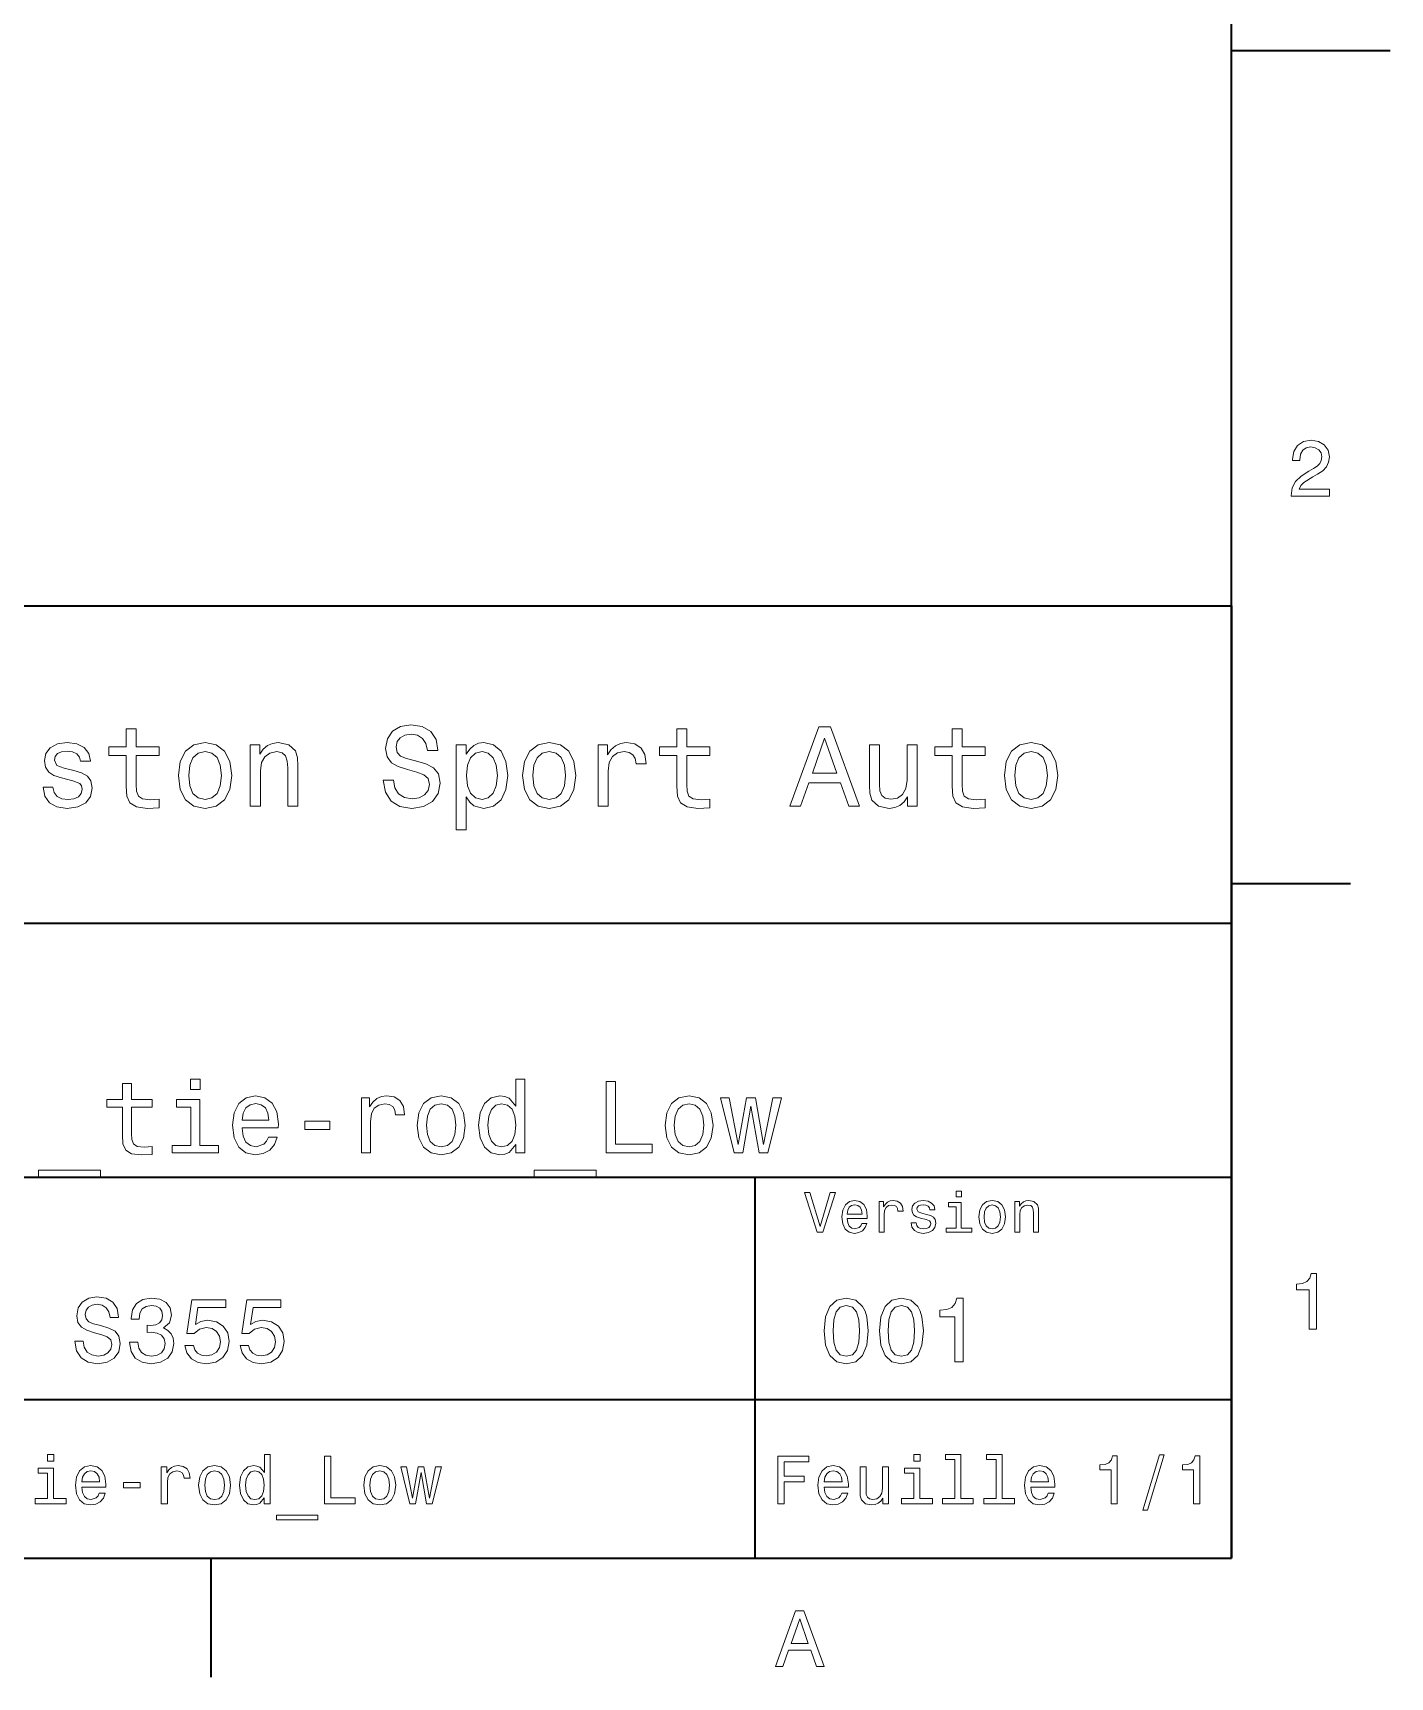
# Model space of a CAD drawing. Extents: x 0 to 297, y 0 to 210.
# Drawn here: x 211.5 to 297, y 2.5 to 106.1 of the extents above; entities that cross this region are included whole.
import ezdxf

# ---------------------------------------------------------------- set-up
doc = ezdxf.new("R2010")
doc.units = 0

msp = doc.modelspace()

# ---------------------------------------------------------------- linework, layer by layer
at = {"color": 7, "lineweight": 35}
for p, q in [((287, 10), (287, 200)), ((97, 70), (287, 70)), ((287, 70), (287, 10)), ((162, 50), (287, 50)), ((162, 34), (287, 34)), ((257, 10), (257, 34)), ((162, 20), (287, 20)), ((10, 10), (287, 10)), ((97, 10), (287, 10))]:
    msp.add_line(p, q, dxfattribs=at)
at = {"color": 7, "lineweight": 35, "ltscale": 0.25}
msp.add_line((287, 105), (297, 105), dxfattribs=at)
at = {"color": 7, "lineweight": 35, "ltscale": 0.1875}
for p, q in [((287, 52.5), (294.5, 52.5)), ((222.699997, 10), (222.699997, 2.5))]:
    msp.add_line(p, q, dxfattribs=at)
at = {"color": 7, "lineweight": 13}
for points in [[(290.76947, 76.916786), (293.175079, 76.916786), (293.175079, 77.350502), (291.273773, 77.350502), (291.3797, 77.587532), (291.561249, 77.784218), (292.121033, 78.142288), (292.418579, 78.293587), (292.751434, 78.510445), (292.988464, 78.762604), (293.124634, 79.060158), (293.175079, 79.398056), (293.089355, 79.821686), (292.852325, 80.154541), (292.489197, 80.366356), (292.020172, 80.442001), (291.536041, 80.35627), (291.167877, 80.119232), (290.930847, 79.740997), (290.850159, 79.241714), (290.850159, 79.171112), (291.309082, 79.171112), (291.309082, 79.211456), (291.354462, 79.554398), (291.490631, 79.806557), (291.707489, 79.967941), (291.994965, 80.023415), (292.287476, 79.972984), (292.504333, 79.846901), (292.645538, 79.650215), (292.695984, 79.403099), (292.660675, 79.171112), (292.56485, 78.974426), (292.403473, 78.802956), (292.181549, 78.651657), (291.884003, 78.490273), (291.389771, 78.177589), (291.041779, 77.844742), (290.835022, 77.441284), (290.76947, 76.931915)], [(217.353027, 60.579971), (217.353027, 58.64193), (217.396255, 58.015129), (217.597992, 57.582851), (218.001434, 57.330688), (218.685883, 57.244236), (219.43515, 57.280258), (219.43515, 57.827808), (218.887604, 57.78458), (218.390488, 57.842216), (218.123917, 58.022331), (218.008652, 58.324928), (217.98703, 58.75), (217.98703, 60.579971), (219.43515, 60.579971), (219.43515, 61.120316), (217.98703, 61.120316), (217.98703, 62.251438), (217.353027, 62.251438), (217.353027, 61.120316), (216.257935, 61.120316), (216.257935, 60.579971)], [(234.20462, 59.030979), (233.548996, 59.030979), (233.693085, 58.267288), (234.053314, 57.70533), (234.608078, 57.366714), (235.357361, 57.244236), (236.099426, 57.359509), (236.654175, 57.67651), (237.007202, 58.17363), (237.136902, 58.82925), (237.028824, 59.420029), (236.726227, 59.801872), (236.236313, 60.054031), (235.580704, 60.241352), (235.018738, 60.378242), (234.651306, 60.536743), (234.442368, 60.767288), (234.377533, 61.127522), (234.442368, 61.451729), (234.629684, 61.696686), (234.917877, 61.862389), (235.314133, 61.920029), (235.71759, 61.84798), (236.034592, 61.653458), (236.24353, 61.32925), (236.344391, 60.889767), (237, 60.889767), (237, 60.904179), (236.884735, 61.581409), (236.546112, 62.085732), (236.01297, 62.402737), (235.292511, 62.510807), (234.644104, 62.402737), (234.139771, 62.100143), (233.815567, 61.631844), (233.700287, 61.026657), (233.793961, 60.486309), (234.067734, 60.118874), (234.5, 59.873917), (235.09079, 59.6866), (235.674362, 59.520893), (236.113831, 59.362389), (236.380402, 59.131844), (236.47406, 58.757202), (236.387619, 58.375359), (236.164276, 58.087173), (235.825653, 57.907059), (235.386169, 57.849422), (234.896255, 57.928673), (234.521622, 58.159222), (234.283875, 58.533859)], [(252.05043, 60.579971), (252.05043, 58.64193), (252.093658, 58.015129), (252.29538, 57.582851), (252.698853, 57.330688), (253.383286, 57.244236), (254.132568, 57.280258), (254.132568, 57.827808), (253.585022, 57.78458), (253.087891, 57.842216), (252.82132, 58.022331), (252.706055, 58.324928), (252.684448, 58.75), (252.684448, 60.579971), (254.132568, 60.579971), (254.132568, 61.120316), (252.684448, 61.120316), (252.684448, 62.251438), (252.05043, 62.251438), (252.05043, 61.120316), (250.955322, 61.120316), (250.955322, 60.579971)], [(259.175781, 57.381123), (259.838623, 57.381123), (260.364563, 58.850864), (262.360229, 58.850864), (262.886169, 57.381123), (263.563416, 57.381123), (261.733429, 62.388329), (260.998566, 62.388329)], [(269.399109, 60.579971), (269.399109, 58.64193), (269.442352, 58.015129), (269.644073, 57.582851), (270.047546, 57.330688), (270.731995, 57.244236), (271.481262, 57.280258), (271.481262, 57.827808), (270.933716, 57.78458), (270.436584, 57.842216), (270.170013, 58.022331), (270.054749, 58.324928), (270.033142, 58.75), (270.033142, 60.579971), (271.481262, 60.579971), (271.481262, 61.120316), (270.033142, 61.120316), (270.033142, 62.251438), (269.399109, 62.251438), (269.399109, 61.120316), (268.304016, 61.120316), (268.304016, 60.579971)], [(214.060516, 59.636166), (213.44812, 59.780258), (212.994232, 59.945965), (212.842941, 60.28458), (212.886169, 60.522331), (213.03746, 60.695244), (213.282425, 60.803314), (213.635437, 60.846542), (213.97406, 60.803314), (214.240631, 60.67363), (214.413544, 60.479107), (214.485596, 60.219738), (215.105194, 60.219738), (215.105194, 60.23415), (214.997116, 60.70245), (214.701721, 61.069885), (214.240631, 61.30043), (213.635437, 61.386887), (213.023056, 61.30043), (212.57637, 61.062679), (212.29538, 60.709652), (212.208939, 60.262966), (212.273773, 59.830688), (212.475494, 59.528095), (212.806915, 59.311958), (213.289627, 59.16066), (213.995682, 58.987751), (214.427948, 58.807636), (214.543228, 58.663544), (214.586456, 58.447407), (214.521606, 58.180836), (214.348694, 57.979107), (214.067719, 57.849422), (213.693085, 57.806194), (213.296829, 57.849422), (213.008636, 58.000721), (212.814117, 58.245674), (212.734863, 58.584293), (212.122482, 58.584293), (212.223343, 58.007923), (212.518738, 57.590057), (212.98703, 57.337894), (213.635437, 57.244236), (214.312683, 57.337894), (214.809799, 57.590057), (215.112396, 57.993515), (215.220459, 58.519451), (215.141205, 58.973343), (214.917862, 59.283138), (214.55043, 59.484871)], [(220.65274, 59.311958), (220.768005, 58.432995), (221.099426, 57.78458), (221.625366, 57.381123), (222.331421, 57.244236), (223.030258, 57.381123), (223.556198, 57.777374), (223.887604, 58.425793), (224.010086, 59.311958), (223.887604, 60.190922), (223.556198, 60.846542), (223.030258, 61.242794), (222.331421, 61.386887), (221.625366, 61.242794), (221.099426, 60.839336), (220.768005, 60.190922)], [(225.177246, 57.381123), (225.811249, 57.381123), (225.811249, 59.614552), (225.876083, 60.12608), (226.085022, 60.500717), (226.409225, 60.731266), (226.841507, 60.817722), (227.187317, 60.745674), (227.403458, 60.551151), (227.511536, 60.226944), (227.547546, 59.794666), (227.547546, 57.381123), (228.181564, 57.381123), (228.181564, 59.924351), (228.15274, 60.435879), (228.023056, 60.86095), (227.597992, 61.25), (226.935165, 61.386887), (226.567719, 61.336452), (226.257935, 61.199566), (225.991364, 60.969017), (225.782425, 60.659222), (225.782425, 61.25), (225.177246, 61.25)], [(238.786743, 60.652016), (238.786743, 61.25), (238.15274, 61.25), (238.15274, 55.882565), (238.786743, 55.882565), (238.786743, 57.971901), (239.010101, 57.633286), (239.262253, 57.409943), (239.896271, 57.244236), (240.50145, 57.381123), (240.976959, 57.791786), (241.286743, 58.440201), (241.402023, 59.319164), (241.286743, 60.190922), (240.976959, 60.839336), (240.50145, 61.242794), (239.896271, 61.386887), (239.550446, 61.343658), (239.255051, 61.206772), (239.002899, 60.976223)], [(242.338623, 59.311958), (242.453888, 58.432995), (242.785309, 57.78458), (243.311249, 57.381123), (244.017303, 57.244236), (244.716141, 57.381123), (245.242081, 57.777374), (245.573486, 58.425793), (245.695969, 59.311958), (245.573486, 60.190922), (245.242081, 60.846542), (244.716141, 61.242794), (244.017303, 61.386887), (243.311249, 61.242794), (242.785309, 60.839336), (242.453888, 60.190922)], [(247.100861, 57.381123), (247.734863, 57.381123), (247.734863, 59.592937), (247.799713, 60.12608), (247.994232, 60.507923), (248.311249, 60.738472), (248.736313, 60.817722), (249.053314, 60.767288), (249.291077, 60.623199), (249.435165, 60.378242), (249.485596, 60.046829), (250.126801, 60.046829), (250.040344, 60.630402), (249.802597, 61.048271), (249.406342, 61.30043), (248.865997, 61.386887), (248.498566, 61.32925), (248.181549, 61.185158), (247.900574, 60.940201), (247.677246, 60.608788), (247.677246, 61.25), (247.100861, 61.25)], [(260.595093, 59.463257), (261.365997, 61.667866), (262.136902, 59.463257)], [(267.194519, 61.25), (266.560516, 61.25), (266.560516, 59.016571), (266.488464, 58.497837), (266.279541, 58.123196), (265.955322, 57.892651), (265.530243, 57.820602), (265.19165, 57.878242), (264.975494, 58.051151), (264.853027, 58.346542), (264.824219, 58.764408), (264.824219, 61.25), (264.190186, 61.25), (264.190186, 58.706772), (264.211792, 58.195244), (264.348694, 57.770172), (264.766571, 57.381123), (265.436584, 57.244236), (265.796814, 57.294666), (266.106628, 57.424351), (266.373199, 57.647694), (266.589325, 57.971901), (266.589325, 57.381123), (267.194519, 57.381123)], [(272.698853, 59.311958), (272.814117, 58.432995), (273.145508, 57.78458), (273.671448, 57.381123), (274.377502, 57.244236), (275.076355, 57.381123), (275.602295, 57.777374), (275.933716, 58.425793), (276.056183, 59.311958), (275.933716, 60.190922), (275.602295, 60.846542), (275.076355, 61.242794), (274.377502, 61.386887), (273.671448, 61.242794), (273.145508, 60.839336), (272.814117, 60.190922)], [(221.301147, 59.319164), (221.365997, 59.967579), (221.567719, 60.435879), (221.891937, 60.72406), (222.331421, 60.824928), (222.763687, 60.72406), (223.087891, 60.443081), (223.289627, 59.967579), (223.361679, 59.319164), (223.289627, 58.663544), (223.087891, 58.188038), (222.763687, 57.899853), (222.331421, 57.806194), (221.891937, 57.899853), (221.567719, 58.188038), (221.365997, 58.663544)], [(239.788193, 57.8134), (239.363129, 57.907059), (239.053314, 58.195244), (238.858795, 58.663544), (238.793945, 59.319164), (238.858795, 59.967579), (239.053314, 60.435879), (239.363129, 60.716858), (239.788193, 60.817722), (240.177246, 60.716858), (240.48703, 60.428673), (240.681564, 59.960373), (240.753601, 59.319164), (240.681564, 58.67075), (240.48703, 58.195244), (240.177246, 57.907059)], [(242.98703, 59.319164), (243.05188, 59.967579), (243.253601, 60.435879), (243.57782, 60.72406), (244.017303, 60.824928), (244.449585, 60.72406), (244.773773, 60.443081), (244.97551, 59.967579), (245.047546, 59.319164), (244.97551, 58.663544), (244.773773, 58.188038), (244.449585, 57.899853), (244.017303, 57.806194), (243.57782, 57.899853), (243.253601, 58.188038), (243.05188, 58.663544)], [(273.34726, 59.319164), (273.412109, 59.967579), (273.613831, 60.435879), (273.938019, 60.72406), (274.377502, 60.824928), (274.809784, 60.72406), (275.134003, 60.443081), (275.335724, 59.967579), (275.407776, 59.319164), (275.335724, 58.663544), (275.134003, 58.188038), (274.809784, 57.899853), (274.377502, 57.806194), (273.938019, 57.899853), (273.613831, 58.188038), (273.412109, 58.663544)], [(217.115997, 38.409222), (217.115997, 36.664986), (217.154892, 36.100864), (217.336456, 35.711815), (217.69957, 35.484871), (218.315552, 35.407059), (218.989914, 35.43948), (218.989914, 35.932274), (218.497116, 35.893372), (218.049713, 35.945244), (217.809799, 36.107349), (217.706055, 36.379681), (217.6866, 36.762245), (217.6866, 38.409222), (218.989914, 38.409222), (218.989914, 38.895531), (217.6866, 38.895531), (217.6866, 39.913544), (217.115997, 39.913544), (217.115997, 38.895531), (216.130402, 38.895531), (216.130402, 38.409222)], [(222.018005, 40.185879), (221.414978, 40.185879), (221.414978, 39.537464), (222.018005, 39.537464)], [(241.911377, 36.068443), (241.911377, 35.530258), (242.481979, 35.530258), (242.481979, 40.185879), (241.917862, 40.185879), (241.917862, 38.480545), (241.483429, 38.973343), (241.217575, 39.090057), (240.912811, 39.135445), (240.361664, 39.005764), (239.933716, 38.642651), (239.654892, 38.059078), (239.557632, 37.274494), (239.654892, 36.489914), (239.933716, 35.899857), (240.361664, 35.530258), (240.912811, 35.407059), (241.217575, 35.45245), (241.489899, 35.569164)], [(247.604462, 35.530258), (250.496399, 35.530258), (250.496399, 36.074928), (248.201004, 36.074928), (248.201004, 40.030258), (247.604462, 40.030258)], [(221.99855, 36.010086), (221.99855, 38.895531), (220.533142, 38.895531), (220.533142, 38.409222), (221.427948, 38.409222), (221.427948, 36.010086), (220.260803, 36.010086), (220.260803, 35.530258), (223.178665, 35.530258), (223.178665, 36.010086)], [(224.657059, 37.105907), (226.939484, 37.105907), (226.945953, 37.371758), (226.842224, 38.117435), (226.556915, 38.675072), (226.103027, 39.012245), (225.5, 39.135445), (224.909943, 39.005764), (224.456055, 38.642651), (224.164261, 38.052593), (224.060516, 37.274494), (224.157776, 36.476944), (224.44957, 35.893372), (224.896973, 35.530258), (225.480545, 35.407059), (225.986313, 35.491352), (226.401291, 35.711815), (226.706055, 36.061958), (226.881119, 36.528816), (226.317001, 36.528816), (226.200287, 36.269451), (226.031693, 36.074928), (225.551865, 35.919308), (225.182281, 35.990631), (224.903458, 36.217579), (224.721893, 36.587173), (224.657059, 37.086452)], [(224.657059, 37.585735), (224.728378, 38.033138), (224.903458, 38.363831), (225.169312, 38.564842), (225.51944, 38.636166), (225.863113, 38.564842), (226.128967, 38.363831), (226.291061, 38.033138), (226.349426, 37.585735)], [(232.178665, 35.530258), (232.749268, 35.530258), (232.749268, 37.520893), (232.807632, 38.000721), (232.982697, 38.344379), (233.268005, 38.551872), (233.650574, 38.623199), (233.935883, 38.577808), (234.149857, 38.448124), (234.279541, 38.227665), (234.324921, 37.929394), (234.902008, 37.929394), (234.824203, 38.454609), (234.610229, 38.830692), (234.253601, 39.057636), (233.767288, 39.135445), (233.4366, 39.083572), (233.151291, 38.953888), (232.898407, 38.733429), (232.697403, 38.435158), (232.697403, 39.012245), (232.178665, 39.012245)], [(235.699554, 37.268009), (235.803314, 36.476944), (236.101578, 35.893372), (236.574921, 35.530258), (237.210373, 35.407059), (237.839325, 35.530258), (238.312683, 35.886887), (238.610947, 36.470459), (238.721176, 37.268009), (238.610947, 38.059078), (238.312683, 38.649136), (237.839325, 39.005764), (237.210373, 39.135445), (236.574921, 39.005764), (236.101578, 38.642651), (235.803314, 38.059078)], [(236.283142, 37.274494), (236.341492, 37.858067), (236.523041, 38.279537), (236.814835, 38.538902), (237.210373, 38.629681), (237.599426, 38.538902), (237.891205, 38.286022), (238.072754, 37.858067), (238.137604, 37.274494), (238.072754, 36.684437), (237.891205, 36.256481), (237.599426, 35.997116), (237.210373, 35.912823), (236.814835, 35.997116), (236.523041, 36.256481), (236.341492, 36.684437)], [(241.010086, 38.623199), (241.386169, 38.532421), (241.671463, 38.279537), (241.840057, 37.858067), (241.904892, 37.274494), (241.840057, 36.684437), (241.671463, 36.262966), (241.386169, 36.003601), (241.010086, 35.919308), (240.653458, 36.003601), (240.381119, 36.262966), (240.199554, 36.690922), (240.141205, 37.274494), (240.199554, 37.851585), (240.381119, 38.273052), (240.653458, 38.532421)], [(251.313385, 37.268009), (251.417145, 36.476944), (251.715408, 35.893372), (252.188751, 35.530258), (252.824203, 35.407059), (253.453156, 35.530258), (253.926514, 35.886887), (254.224777, 36.470459), (254.335007, 37.268009), (254.224777, 38.059078), (253.926514, 38.649136), (253.453156, 39.005764), (252.824203, 39.135445), (252.188751, 39.005764), (251.715408, 38.642651), (251.417145, 38.059078)], [(251.896973, 37.274494), (251.955322, 37.858067), (252.136871, 38.279537), (252.428665, 38.538902), (252.824203, 38.629681), (253.213257, 38.538902), (253.505035, 38.286022), (253.686584, 37.858067), (253.751434, 37.274494), (253.686584, 36.684437), (253.505035, 36.256481), (253.213257, 35.997116), (252.824203, 35.912823), (252.428665, 35.997116), (252.136871, 36.256481), (251.955322, 36.684437)], [(256.208923, 35.530258), (256.727661, 38.48703), (257.246399, 35.530258), (257.791077, 35.530258), (258.646973, 39.012245), (258.095825, 39.012245), (257.518738, 36.055473), (257.00647, 39.012245), (256.442352, 39.012245), (255.930115, 36.055473), (255.353027, 39.012245), (254.80835, 39.012245), (255.664261, 35.530258)], [(228.618866, 37.015129), (230.188034, 37.015129), (230.188034, 37.527378), (228.618866, 37.527378)], [(211.837891, 34.453888), (211.837891, 34), (215.741348, 34), (215.741348, 34.453888)], [(243.065552, 34.453888), (243.065552, 34), (246.969009, 34), (246.969009, 34.453888)], [(261.71109, 33.03458), (261.08429, 30.905619), (260.439484, 33.03458), (260.09726, 33.03458), (260.904175, 30.530979), (261.264404, 30.530979), (262.053314, 33.03458)], [(262.784576, 31.40634), (264.052582, 31.40634), (264.056183, 31.554033), (263.998566, 31.9683), (263.840057, 32.278099), (263.587891, 32.465416), (263.252869, 32.533859), (262.925079, 32.461815), (262.672913, 32.260086), (262.510803, 31.932276), (262.453156, 31.5), (262.507202, 31.056915), (262.669312, 30.732708), (262.917877, 30.530979), (263.242065, 30.462536), (263.523041, 30.509365), (263.753601, 30.631844), (263.922913, 30.826368), (264.020172, 31.085733), (263.706787, 31.085733), (263.641937, 30.941643), (263.548279, 30.833572), (263.281708, 30.747118), (263.076355, 30.786743), (262.921478, 30.912823), (262.820618, 31.118155), (262.784576, 31.395533)], [(262.784576, 31.672911), (262.824219, 31.921469), (262.921478, 32.105186), (263.069153, 32.216858), (263.263702, 32.256485), (263.45462, 32.216858), (263.602295, 32.105186), (263.692352, 31.921469), (263.724792, 31.672911)], [(264.794678, 30.530979), (265.111664, 30.530979), (265.111664, 31.636887), (265.144104, 31.903458), (265.241364, 32.094379), (265.399841, 32.209652), (265.612396, 32.249279), (265.770905, 32.224064), (265.889771, 32.152016), (265.961823, 32.029537), (265.98703, 31.863832), (266.307648, 31.863832), (266.264404, 32.155621), (266.145538, 32.364552), (265.947418, 32.490635), (265.677246, 32.533859), (265.49353, 32.505043), (265.335022, 32.432995), (265.194519, 32.310516), (265.082855, 32.144814), (265.082855, 32.465416), (264.794678, 32.465416)], [(267.791779, 31.658501), (267.485596, 31.730547), (267.258636, 31.8134), (267.182983, 31.982708), (267.20462, 32.101585), (267.280273, 32.188038), (267.40274, 32.242073), (267.579254, 32.263687), (267.748566, 32.242073), (267.881836, 32.177231), (267.968292, 32.079971), (268.004333, 31.950287), (268.314117, 31.950287), (268.314117, 31.957493), (268.260101, 32.191643), (268.112396, 32.375359), (267.881836, 32.490635), (267.579254, 32.533859), (267.273041, 32.490635), (267.049713, 32.371758), (266.90921, 32.195244), (266.865997, 31.971901), (266.898407, 31.755764), (266.999268, 31.604465), (267.164978, 31.496397), (267.406342, 31.420748), (267.759369, 31.334293), (267.975494, 31.244236), (268.033142, 31.17219), (268.054749, 31.064121), (268.022339, 30.930836), (267.935883, 30.829971), (267.79538, 30.765129), (267.608063, 30.743515), (267.409943, 30.765129), (267.265839, 30.840778), (267.168579, 30.963255), (267.128967, 31.132565), (266.822754, 31.132565), (266.873199, 30.844379), (267.020905, 30.635447), (267.255035, 30.509365), (267.579254, 30.462536), (267.917877, 30.509365), (268.166412, 30.635447), (268.317719, 30.837175), (268.371765, 31.100143), (268.332123, 31.327089), (268.220459, 31.481987), (268.036743, 31.582851)], [(269.981995, 30.79755), (269.981995, 32.400574), (269.167877, 32.400574), (269.167877, 32.130402), (269.664978, 32.130402), (269.664978, 30.79755), (269.016571, 30.79755), (269.016571, 30.530979), (270.637604, 30.530979), (270.637604, 30.79755)], [(269.992798, 33.117435), (269.657776, 33.117435), (269.657776, 32.757202), (269.992798, 32.757202)], [(271.087891, 31.496397), (271.145538, 31.056915), (271.311249, 30.732708), (271.574219, 30.530979), (271.927246, 30.462536), (272.276672, 30.530979), (272.539612, 30.729107), (272.705322, 31.053314), (272.766571, 31.496397), (272.705322, 31.935879), (272.539612, 32.263687), (272.276672, 32.461815), (271.927246, 32.533859), (271.574219, 32.461815), (271.311249, 32.260086), (271.145538, 31.935879)], [(271.412109, 31.5), (271.444519, 31.824207), (271.54538, 32.058357), (271.707489, 32.20245), (271.927246, 32.25288), (272.143372, 32.20245), (272.305481, 32.061958), (272.406342, 31.824207), (272.442352, 31.5), (272.406342, 31.17219), (272.305481, 30.934437), (272.143372, 30.790344), (271.927246, 30.743515), (271.707489, 30.790344), (271.54538, 30.934437), (271.444519, 31.17219)], [(273.350159, 30.530979), (273.667145, 30.530979), (273.667145, 31.647694), (273.699554, 31.903458), (273.804047, 32.090778), (273.966125, 32.206051), (274.182281, 32.249279), (274.355194, 32.213257), (274.463257, 32.115993), (274.517303, 31.95389), (274.535309, 31.737751), (274.535309, 30.530979), (274.852295, 30.530979), (274.852295, 31.802593), (274.837891, 32.058357), (274.773041, 32.270893), (274.560516, 32.465416), (274.229095, 32.533859), (274.04538, 32.508644), (273.890503, 32.440201), (273.757202, 32.324928), (273.65274, 32.170029), (273.65274, 32.465416), (273.350159, 32.465416)], [(291.909241, 24.416786), (292.368164, 24.416786), (292.368164, 27.942001), (292.025208, 27.942001), (291.934448, 27.634365), (291.752899, 27.427593), (291.475525, 27.306557), (291.092224, 27.266211), (291.092224, 26.90814), (291.909241, 26.90814)], [(214.642654, 23.680117), (214.118149, 23.680117), (214.233429, 23.069164), (214.521606, 22.619596), (214.965424, 22.348703), (215.564835, 22.250721), (216.158508, 22.342941), (216.60231, 22.596542), (216.88472, 22.994238), (216.988464, 23.518732), (216.902023, 23.991356), (216.659943, 24.296831), (216.268005, 24.49856), (215.743515, 24.648417), (215.293945, 24.757925), (215, 24.884727), (214.832855, 25.069164), (214.780975, 25.357349), (214.832855, 25.616714), (214.982712, 25.812681), (215.213257, 25.945246), (215.530258, 25.991356), (215.853027, 25.933718), (216.106628, 25.778099), (216.273773, 25.518732), (216.354462, 25.167149), (216.878967, 25.167149), (216.878967, 25.178675), (216.786743, 25.720463), (216.515854, 26.12392), (216.08934, 26.377522), (215.51297, 26.463978), (214.994232, 26.377522), (214.590775, 26.135448), (214.331406, 25.760807), (214.239197, 25.276657), (214.314117, 24.844381), (214.533142, 24.550434), (214.878967, 24.354467), (215.351593, 24.204613), (215.818451, 24.072046), (216.170029, 23.945246), (216.383286, 23.760807), (216.458206, 23.461096), (216.389053, 23.155621), (216.210373, 22.925074), (215.939484, 22.780981), (215.587891, 22.734871), (215.195969, 22.798271), (214.896255, 22.98271), (214.706055, 23.282421)], [(217.570602, 23.616716), (217.570602, 23.57637), (217.662827, 23.023056), (217.933716, 22.60807), (218.360229, 22.342941), (218.925079, 22.244957), (219.52449, 22.342941), (219.97406, 22.596542), (220.262253, 23), (220.365997, 23.518732), (220.319885, 23.858791), (220.193085, 24.135448), (219.985596, 24.348703), (219.708939, 24.504324), (220.083572, 24.815563), (220.216141, 25.311239), (220.129684, 25.760807), (219.881836, 26.100864), (219.478378, 26.314121), (218.925079, 26.38905), (218.406342, 26.296831), (218.008636, 26.043228), (217.749283, 25.639771), (217.662827, 25.103746), (217.662827, 25.063402), (218.175797, 25.063402), (218.221893, 25.432278), (218.371765, 25.697407), (218.613831, 25.858791), (218.953888, 25.916428), (219.253601, 25.870317), (219.472626, 25.749281), (219.605194, 25.553314), (219.657059, 25.288185), (219.605194, 25.005764), (219.466858, 24.815563), (219.224777, 24.700289), (218.896255, 24.665707), (218.671463, 24.671471), (218.671463, 24.216139), (218.953888, 24.227667), (219.317001, 24.175793), (219.587891, 24.037464), (219.749283, 23.812681), (219.806915, 23.518732), (219.743515, 23.184439), (219.57637, 22.9366), (219.311234, 22.780981), (218.959656, 22.729107), (218.596542, 22.786745), (218.331406, 22.959656), (218.164261, 23.236313), (218.100861, 23.616716)], [(221.0634, 23.40346), (221.190201, 22.930836), (221.472626, 22.56196), (221.887604, 22.331413), (222.417862, 22.244957), (223, 22.348703), (223.455322, 22.631124), (223.743515, 23.080692), (223.853027, 23.657061), (223.755035, 24.193085), (223.478378, 24.613834), (223.046112, 24.884727), (222.48703, 24.98271), (222.054749, 24.913546), (221.720459, 24.723343), (221.881836, 25.801153), (223.634003, 25.801153), (223.634003, 26.273777), (221.495682, 26.273777), (221.17868, 24.152739), (221.639771, 24.152739), (221.97406, 24.423632), (222.400574, 24.521614), (222.769455, 24.458214), (223.051865, 24.273777), (223.230545, 23.991356), (223.293945, 23.628242), (223.230545, 23.265131), (223.046112, 22.98271), (222.763687, 22.804035), (222.400574, 22.740635), (222.095093, 22.780981), (221.858795, 22.913546), (221.685883, 23.121038), (221.599426, 23.40346)], [(224.533142, 23.40346), (224.659943, 22.930836), (224.942352, 22.56196), (225.357346, 22.331413), (225.887604, 22.244957), (226.469742, 22.348703), (226.925064, 22.631124), (227.213257, 23.080692), (227.322769, 23.657061), (227.224777, 24.193085), (226.94812, 24.613834), (226.515839, 24.884727), (225.956772, 24.98271), (225.52449, 24.913546), (225.190201, 24.723343), (225.351578, 25.801153), (227.103745, 25.801153), (227.103745, 26.273777), (224.965424, 26.273777), (224.648407, 24.152739), (225.109512, 24.152739), (225.443802, 24.423632), (225.870316, 24.521614), (226.239197, 24.458214), (226.521606, 24.273777), (226.700287, 23.991356), (226.763687, 23.628242), (226.700287, 23.265131), (226.515839, 22.98271), (226.233429, 22.804035), (225.870316, 22.740635), (225.564835, 22.780981), (225.328522, 22.913546), (225.155609, 23.121038), (225.069153, 23.40346)], [(261.345825, 24.314121), (261.432281, 23.409224), (261.703156, 22.763689), (262.135437, 22.371759), (262.734863, 22.244957), (263.328522, 22.371759), (263.760803, 22.763689), (264.02594, 23.409224), (264.118164, 24.314121), (264.02594, 25.213257), (263.916412, 25.570606), (263.760803, 25.864553), (263.328522, 26.256485), (262.734863, 26.38905), (262.135437, 26.256485), (261.703156, 25.858791), (261.432281, 25.213257)], [(261.899139, 24.314121), (261.945251, 25.011528), (262.089325, 25.51297), (262.348694, 25.806917), (262.734863, 25.910664), (263.115265, 25.806917), (263.374634, 25.51297), (263.518738, 25.011528), (263.56485, 24.314121), (263.518738, 23.610952), (263.374634, 23.10951), (263.115265, 22.815563), (262.734863, 22.717581), (262.348694, 22.815563), (262.089325, 23.10951), (261.945251, 23.610952)], [(264.815552, 24.314121), (264.902008, 23.409224), (265.172913, 22.763689), (265.605194, 22.371759), (266.20462, 22.244957), (266.798279, 22.371759), (267.23056, 22.763689), (267.495667, 23.409224), (267.587891, 24.314121), (267.495667, 25.213257), (267.386169, 25.570606), (267.23056, 25.864553), (266.798279, 26.256485), (266.20462, 26.38905), (265.605194, 26.256485), (265.172913, 25.858791), (264.902008, 25.213257)], [(265.368866, 24.314121), (265.414978, 25.011528), (265.559082, 25.51297), (265.818451, 25.806917), (266.20462, 25.910664), (266.585022, 25.806917), (266.844391, 25.51297), (266.988464, 25.011528), (267.034576, 24.314121), (266.988464, 23.610952), (266.844391, 23.10951), (266.585022, 22.815563), (266.20462, 22.717581), (265.818451, 22.815563), (265.559082, 23.10951), (265.414978, 23.610952)], [(269.570618, 22.360231), (270.095093, 22.360231), (270.095093, 26.38905), (269.703156, 26.38905), (269.599426, 26.037464), (269.391937, 25.801153), (269.074921, 25.662825), (268.636902, 25.616714), (268.636902, 25.207493), (269.570618, 25.207493)], [(212.785309, 13.748559), (212.785309, 15.672191), (211.80835, 15.672191), (211.80835, 15.347983), (212.404907, 15.347983), (212.404907, 13.748559), (211.626801, 13.748559), (211.626801, 13.428675), (213.572052, 13.428675), (213.572052, 13.748559)], [(212.798279, 16.532421), (212.396255, 16.532421), (212.396255, 16.100145), (212.798279, 16.100145)], [(214.557632, 14.479107), (216.079254, 14.479107), (216.083572, 14.656341), (216.014404, 15.153459), (215.824203, 15.525217), (215.521622, 15.75), (215.119598, 15.832133), (214.726227, 15.745678), (214.42363, 15.503603), (214.229111, 15.110231), (214.159943, 14.591499), (214.224792, 14.059798), (214.419312, 13.67075), (214.717575, 13.428675), (215.106628, 13.346542), (215.443802, 13.402739), (215.720459, 13.549712), (215.92363, 13.783141), (216.040344, 14.09438), (215.664261, 14.09438), (215.586456, 13.92147), (215.47406, 13.791787), (215.154175, 13.688041), (214.907776, 13.735591), (214.721909, 13.886888), (214.600861, 14.133286), (214.557632, 14.466139)], [(219.572052, 13.428675), (219.952454, 13.428675), (219.952454, 14.755764), (219.991364, 15.075649), (220.108078, 15.304755), (220.298279, 15.443084), (220.553314, 15.490635), (220.743515, 15.460375), (220.886169, 15.373919), (220.972626, 15.226946), (221.002884, 15.028098), (221.387604, 15.028098), (221.335739, 15.378242), (221.193085, 15.628963), (220.955338, 15.78026), (220.631134, 15.832133), (220.41066, 15.797551), (220.220459, 15.711096), (220.05188, 15.564121), (219.917877, 15.365274), (219.917877, 15.75), (219.572052, 15.75)], [(221.919312, 14.587176), (221.98848, 14.059798), (222.187317, 13.67075), (222.502884, 13.428675), (222.926514, 13.346542), (223.345825, 13.428675), (223.661392, 13.666427), (223.860229, 14.055476), (223.933716, 14.587176), (223.860229, 15.114553), (223.661392, 15.507925), (223.345825, 15.745678), (222.926514, 15.832133), (222.502884, 15.745678), (222.187317, 15.503603), (221.98848, 15.114553)], [(226.060516, 13.787464), (226.060516, 13.428675), (226.440918, 13.428675), (226.440918, 16.532421), (226.06485, 16.532421), (226.06485, 15.395534), (225.775223, 15.724064), (225.597992, 15.801874), (225.394821, 15.832133), (225.027374, 15.745678), (224.742081, 15.503603), (224.556198, 15.114553), (224.491364, 14.591499), (224.556198, 14.068444), (224.742081, 13.675073), (225.027374, 13.428675), (225.394821, 13.346542), (225.597992, 13.376801), (225.779541, 13.454611)], [(229.855911, 13.428675), (231.783875, 13.428675), (231.783875, 13.791787), (230.253601, 13.791787), (230.253601, 16.428675), (229.855911, 16.428675)], [(232.328537, 14.587176), (232.397705, 14.059798), (232.596542, 13.67075), (232.912109, 13.428675), (233.335739, 13.346542), (233.755051, 13.428675), (234.070618, 13.666427), (234.269455, 14.055476), (234.342941, 14.587176), (234.269455, 15.114553), (234.070618, 15.507925), (233.755051, 15.745678), (233.335739, 15.832133), (232.912109, 15.745678), (232.596542, 15.503603), (232.397705, 15.114553)], [(235.592224, 13.428675), (235.938049, 15.399857), (236.283875, 13.428675), (236.646973, 13.428675), (237.21759, 15.75), (236.850159, 15.75), (236.465424, 13.778819), (236.123932, 15.75), (235.747849, 15.75), (235.406342, 13.778819), (235.021622, 15.75), (234.658508, 15.75), (235.229111, 13.428675)], [(258.414978, 13.428675), (258.817017, 13.428675), (258.817017, 14.807637), (260.079254, 14.807637), (260.079254, 15.166427), (258.817017, 15.166427), (258.817017, 16.065563), (260.368866, 16.065563), (260.368866, 16.428675), (258.414978, 16.428675)], [(261.341492, 14.479107), (262.863098, 14.479107), (262.867432, 14.656341), (262.798279, 15.153459), (262.608063, 15.525217), (262.305481, 15.75), (261.903473, 15.832133), (261.510101, 15.745678), (261.207489, 15.503603), (261.01297, 15.110231), (260.943817, 14.591499), (261.008636, 14.059798), (261.203156, 13.67075), (261.501434, 13.428675), (261.890503, 13.346542), (262.227661, 13.402739), (262.504333, 13.549712), (262.707489, 13.783141), (262.824219, 14.09438), (262.44812, 14.09438), (262.370331, 13.92147), (262.257935, 13.791787), (261.938049, 13.688041), (261.69165, 13.735591), (261.505768, 13.886888), (261.384735, 14.133286), (261.341492, 14.466139)], [(265.400574, 15.75), (265.020172, 15.75), (265.020172, 14.409943), (264.976959, 14.098703), (264.851593, 13.873919), (264.657074, 13.735591), (264.402008, 13.692364), (264.198853, 13.726946), (264.069153, 13.830692), (263.995667, 14.007925), (263.978394, 14.258646), (263.978394, 15.75), (263.597992, 15.75), (263.597992, 14.224064), (263.610962, 13.917148), (263.693085, 13.662104), (263.943817, 13.428675), (264.345825, 13.346542), (264.561951, 13.376801), (264.747833, 13.454611), (264.907776, 13.588617), (265.037476, 13.783141), (265.037476, 13.428675), (265.400574, 13.428675)], [(267.376068, 13.748559), (267.376068, 15.672191), (266.399139, 15.672191), (266.399139, 15.347983), (266.995667, 15.347983), (266.995667, 13.748559), (266.21759, 13.748559), (266.21759, 13.428675), (268.162811, 13.428675), (268.162811, 13.748559)], [(267.389038, 16.532421), (266.98703, 16.532421), (266.98703, 16.100145), (267.389038, 16.100145)], [(269.572052, 16.212536), (269.572052, 13.748559), (268.789612, 13.748559), (268.789612, 13.428675), (270.73056, 13.428675), (270.73056, 13.748559), (269.952454, 13.748559), (269.952454, 16.532421), (268.975494, 16.532421), (268.975494, 16.212536)], [(272.174347, 16.212536), (272.174347, 13.748559), (271.391937, 13.748559), (271.391937, 13.428675), (273.332855, 13.428675), (273.332855, 13.748559), (272.554749, 13.748559), (272.554749, 16.532421), (271.57782, 16.532421), (271.57782, 16.212536)], [(274.353027, 14.479107), (275.874634, 14.479107), (275.878967, 14.656341), (275.809814, 15.153459), (275.619598, 15.525217), (275.317017, 15.75), (274.914978, 15.832133), (274.521606, 15.745678), (274.219025, 15.503603), (274.024506, 15.110231), (273.955322, 14.591499), (274.020172, 14.059798), (274.214691, 13.67075), (274.51297, 13.428675), (274.902008, 13.346542), (275.239197, 13.402739), (275.515839, 13.549712), (275.719025, 13.783141), (275.835724, 14.09438), (275.459656, 14.09438), (275.381836, 13.92147), (275.26944, 13.791787), (274.949554, 13.688041), (274.703186, 13.735591), (274.517303, 13.886888), (274.39624, 14.133286), (274.353027, 14.466139)], [(279.416443, 13.428675), (279.809814, 13.428675), (279.809814, 16.450289), (279.515839, 16.450289), (279.438049, 16.1866), (279.28241, 16.009367), (279.044678, 15.905621), (278.716125, 15.871038), (278.716125, 15.564121), (279.416443, 15.564121)], [(281.42218, 13.026657), (281.720459, 13.026657), (282.766571, 16.510807), (282.463989, 16.510807)], [(284.621033, 13.428675), (285.014404, 13.428675), (285.014404, 16.450289), (284.720459, 16.450289), (284.642639, 16.1866), (284.48703, 16.009367), (284.249268, 15.905621), (283.920746, 15.871038), (283.920746, 15.564121), (284.621033, 15.564121)], [(214.557632, 14.798992), (214.605194, 15.097262), (214.721909, 15.317724), (214.899139, 15.45173), (215.132568, 15.49928), (215.361679, 15.45173), (215.53891, 15.317724), (215.646973, 15.097262), (215.685883, 14.798992)], [(217.198853, 14.418589), (218.244965, 14.418589), (218.244965, 14.760087), (217.198853, 14.760087)], [(222.308365, 14.591499), (222.34726, 14.980548), (222.468307, 15.261528), (222.662827, 15.434439), (222.926514, 15.494957), (223.185883, 15.434439), (223.380402, 15.26585), (223.50145, 14.980548), (223.544678, 14.591499), (223.50145, 14.198127), (223.380402, 13.912825), (223.185883, 13.739914), (222.926514, 13.683718), (222.662827, 13.739914), (222.468307, 13.912825), (222.34726, 14.198127)], [(225.459656, 15.490635), (225.710388, 15.430116), (225.900574, 15.261528), (226.01297, 14.980548), (226.056198, 14.591499), (226.01297, 14.198127), (225.900574, 13.917148), (225.710388, 13.744237), (225.459656, 13.688041), (225.221909, 13.744237), (225.040344, 13.917148), (224.919312, 14.20245), (224.880402, 14.591499), (224.919312, 14.976225), (225.040344, 15.257205), (225.221909, 15.430116)], [(232.71759, 14.591499), (232.756485, 14.980548), (232.877533, 15.261528), (233.072052, 15.434439), (233.335739, 15.494957), (233.595108, 15.434439), (233.789627, 15.26585), (233.910675, 14.980548), (233.953888, 14.591499), (233.910675, 14.198127), (233.789627, 13.912825), (233.595108, 13.739914), (233.335739, 13.683718), (233.072052, 13.739914), (232.877533, 13.912825), (232.756485, 14.198127)], [(261.341492, 14.798992), (261.389038, 15.097262), (261.505768, 15.317724), (261.682983, 15.45173), (261.916412, 15.49928), (262.145538, 15.45173), (262.322754, 15.317724), (262.430847, 15.097262), (262.469727, 14.798992)], [(274.353027, 14.798992), (274.400574, 15.097262), (274.517303, 15.317724), (274.694519, 15.45173), (274.927948, 15.49928), (275.157074, 15.45173), (275.33429, 15.317724), (275.442352, 15.097262), (275.481262, 14.798992)], [(226.829971, 12.711096), (226.829971, 12.408502), (229.432281, 12.408502), (229.432281, 12.711096)], [(258.266846, 3.166787), (258.730835, 3.166787), (259.098999, 4.195605), (260.495972, 4.195605), (260.864105, 3.166787), (261.338165, 3.166787), (260.05719, 6.67183), (259.542786, 6.67183)], [(259.260376, 4.624279), (259.799988, 6.167507), (260.33963, 4.624279)]]:
    msp.add_lwpolyline(points, close=True, dxfattribs=at)

doc.saveas('drawing.dxf')
